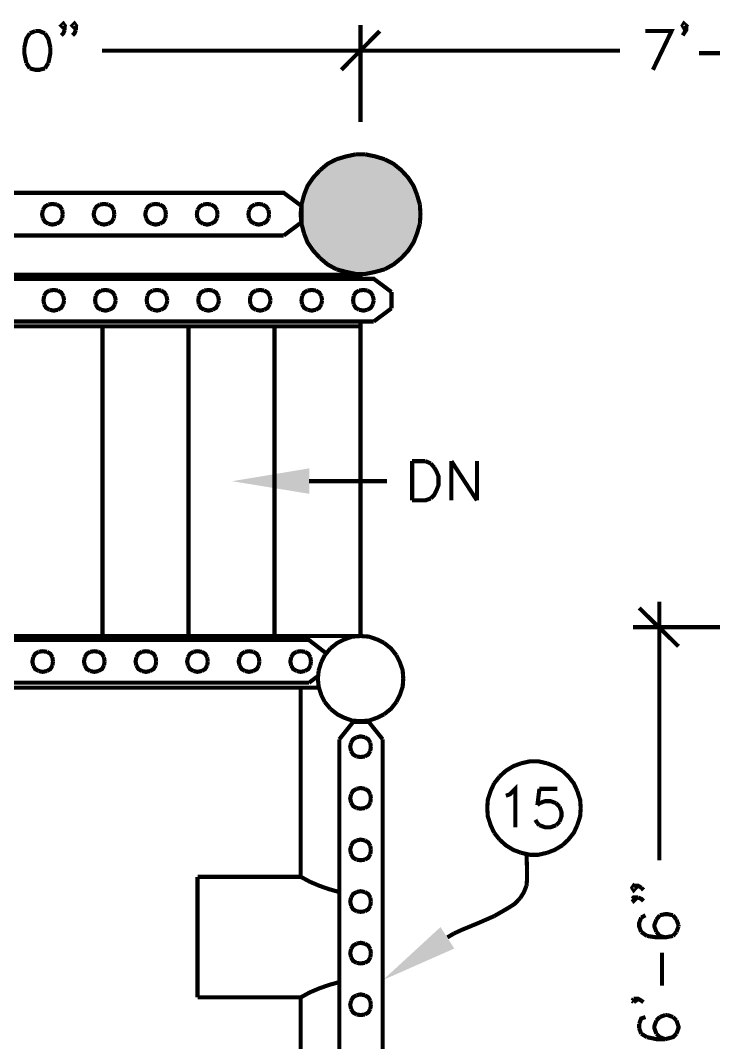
# Model space of a CAD drawing. Header units: millimetres. Extents: x 31 to 857, y 6 to 562.
# Drawn here: x 124.1 to 166.8, y 364.8 to 427.7 of the extents above; entities that cross this region are included whole.
import ezdxf

# ---------------------------------------------------------------- set-up
doc = ezdxf.new("R2010")
doc.units = ezdxf.units.MM
doc.layers.add('H', color=7, linetype='Continuous')
doc.layers.add('P', color=7, linetype='Continuous')

msp = doc.modelspace()

# ---------------------------------------------------------------- hatches: boundary and pattern name
at = {"layer": 'H', "linetype": 'Continuous'}
for points in [[(144.233, 419.4), (144.657, 419.488), (146.015, 419.4), (144.233, 419.4)], [(146.015, 419.4), (144.657, 419.488), (145.45, 419.488), (146.015, 419.4)], [(142.91, 418.765), (143.334, 419.065), (147.285, 418.765), (142.91, 418.765)], [(143.334, 419.065), (143.545, 419.135), (146.808, 419.065), (143.334, 419.065)], [(147.285, 418.765), (143.334, 419.065), (146.808, 419.065), (147.285, 418.765)], [(143.545, 419.135), (143.969, 419.312), (146.685, 419.135), (143.545, 419.135)], [(146.808, 419.065), (143.545, 419.135), (146.685, 419.135), (146.808, 419.065)], [(143.969, 419.312), (144.233, 419.4), (146.173, 419.312), (143.969, 419.312)], [(146.685, 419.135), (143.969, 419.312), (146.173, 419.312), (146.685, 419.135)], [(146.173, 419.312), (144.233, 419.4), (146.015, 419.4), (146.173, 419.312)], [(142.24, 418.165), (142.416, 418.342), (147.902, 418.165), (142.24, 418.165)], [(142.416, 418.342), (142.752, 418.677), (147.779, 418.342), (142.416, 418.342)], [(147.902, 418.165), (142.416, 418.342), (147.779, 418.342), (147.902, 418.165)], [(142.752, 418.677), (142.91, 418.765), (147.408, 418.677), (142.752, 418.677)], [(147.779, 418.342), (142.752, 418.677), (147.408, 418.677), (147.779, 418.342)], [(147.408, 418.677), (142.91, 418.765), (147.285, 418.765), (147.408, 418.677)], [(141.64, 417.16), (141.852, 417.618), (148.555, 417.16), (141.64, 417.16)], [(141.852, 417.618), (141.993, 417.795), (148.29, 417.618), (141.852, 417.618)], [(148.555, 417.16), (141.852, 417.618), (148.29, 417.618), (148.555, 417.16)], [(141.993, 417.795), (142.24, 418.165), (148.202, 417.795), (141.993, 417.795)], [(148.29, 417.618), (141.993, 417.795), (148.202, 417.795), (148.29, 417.618)], [(148.202, 417.795), (142.24, 418.165), (147.902, 418.165), (148.202, 417.795)], [(141.482, 416.472), (141.552, 416.983), (148.713, 416.472), (141.482, 416.472)], [(141.552, 416.983), (141.64, 417.16), (148.59, 416.983), (141.552, 416.983)], [(148.713, 416.472), (141.552, 416.983), (148.59, 416.983), (148.713, 416.472)], [(148.59, 416.983), (141.64, 417.16), (148.555, 417.16), (148.59, 416.983)], [(141.429, 416.313), (141.482, 416.472), (148.766, 416.313), (141.429, 416.313)], [(141.429, 415.802), (141.429, 416.313), (148.802, 415.802), (141.429, 415.802)], [(148.802, 415.802), (141.429, 416.313), (148.766, 416.313), (148.802, 415.802)], [(148.766, 416.313), (141.482, 416.472), (148.713, 416.472), (148.766, 416.313)], [(141.429, 415.29), (141.429, 415.802), (148.766, 415.29), (141.429, 415.29)], [(148.766, 415.29), (141.429, 415.802), (148.802, 415.802), (148.766, 415.29)], [(141.482, 415.131), (141.429, 415.29), (148.713, 415.131), (141.482, 415.131)], [(148.713, 415.131), (141.429, 415.29), (148.766, 415.29), (148.713, 415.131)], [(141.552, 414.62), (141.482, 415.131), (148.59, 414.62), (141.552, 414.62)], [(148.59, 414.62), (141.482, 415.131), (148.713, 415.131), (148.59, 414.62)], [(141.64, 414.443), (141.552, 414.62), (148.555, 414.443), (141.64, 414.443)], [(148.555, 414.443), (141.552, 414.62), (148.59, 414.62), (148.555, 414.443)], [(141.852, 413.985), (141.64, 414.443), (148.29, 413.985), (141.852, 413.985)], [(148.29, 413.985), (141.64, 414.443), (148.555, 414.443), (148.29, 413.985)], [(141.993, 413.808), (141.852, 413.985), (148.202, 413.808), (141.993, 413.808)], [(148.202, 413.808), (141.852, 413.985), (148.29, 413.985), (148.202, 413.808)], [(142.24, 413.42), (141.993, 413.808), (147.902, 413.42), (142.24, 413.42)], [(147.902, 413.42), (141.993, 413.808), (148.202, 413.808), (147.902, 413.42)], [(142.416, 413.262), (142.24, 413.42), (147.779, 413.262), (142.416, 413.262)], [(147.779, 413.262), (142.24, 413.42), (147.902, 413.42), (147.779, 413.262)], [(142.752, 412.926), (142.416, 413.262), (147.408, 412.926), (142.752, 412.926)], [(147.408, 412.926), (142.416, 413.262), (147.779, 413.262), (147.408, 412.926)], [(142.91, 412.785), (142.752, 412.926), (147.285, 412.785), (142.91, 412.785)], [(147.285, 412.785), (142.752, 412.926), (147.408, 412.926), (147.285, 412.785)], [(143.334, 412.538), (142.91, 412.785), (146.808, 412.538), (143.334, 412.538)], [(146.808, 412.538), (142.91, 412.785), (147.285, 412.785), (146.808, 412.538)], [(143.545, 412.45), (143.334, 412.538), (146.685, 412.45), (143.545, 412.45)], [(146.685, 412.45), (143.334, 412.538), (146.808, 412.538), (146.685, 412.45)], [(143.969, 412.238), (143.545, 412.45), (146.173, 412.238), (143.969, 412.238)], [(146.173, 412.238), (143.545, 412.45), (146.685, 412.45), (146.173, 412.238)], [(144.233, 412.203), (143.969, 412.238), (146.015, 412.203), (144.233, 412.203)], [(146.015, 412.203), (143.969, 412.238), (146.173, 412.238), (146.015, 412.203)], [(144.657, 412.115), (144.233, 412.203), (145.45, 412.115), (144.657, 412.115)], [(145.45, 412.115), (144.233, 412.203), (146.015, 412.203), (145.45, 412.115)], [(141.905, 398.604), (137.16, 399.38), (141.905, 400.173), (141.905, 398.604)], [(146.438, 368.688), (149.983, 371.951), (150.83, 370.628), (146.438, 368.688)]]:
    msp.add_hatch(color=256, dxfattribs=at).paths.add_polyline_path(points)

# ---------------------------------------------------------------- linework, layer by layer
at = {"layer": 'P', "const_width": 0.254}
for points in [[(126.859, 427.408), (126.771, 427.284), (126.647, 427.408), (126.771, 427.531), (126.859, 427.408)], [(127.547, 427.408), (127.459, 427.284), (127.335, 427.408), (127.459, 427.531), (127.547, 427.408)], [(165.1, 427.408), (164.959, 427.284), (164.888, 427.408), (164.959, 427.531), (165.1, 427.408)], [(124.707, 426.932), (124.495, 426.597), (124.372, 426.05)], [(125.042, 427.073), (124.707, 426.932)], [(125.642, 426.932), (125.307, 427.073), (125.042, 427.073), (125.042, 427.073)], [(125.977, 426.05), (125.853, 426.597), (125.642, 426.932)], [(126.859, 427.143), (126.771, 426.932), (126.647, 426.808)], [(126.859, 427.408), (126.859, 427.143)], [(127.547, 427.143), (127.459, 426.932), (127.335, 426.808)], [(127.547, 427.408), (127.547, 427.143)], [(143.88, 424.692), (146.244, 427.073)], [(146.244, 427.073), (143.88, 424.692)], [(145.062, 421.481), (145.062, 427.443)], [(145.062, 421.481), (145.062, 427.443)], [(162.595, 427.073), (164.2, 427.073), (163.054, 424.692)], [(164.959, 426.932), (164.888, 426.808)], [(165.1, 427.408), (165.1, 427.143), (164.959, 426.932)], [(124.372, 426.05), (124.372, 425.715), (124.495, 425.115)], [(125.853, 425.115), (125.977, 425.715), (125.977, 426.05)], [(146.685, 425.873), (129.152, 425.873)], [(143.51, 425.873), (161.025, 425.873)], [(165.894, 425.715), (167.922, 425.715)], [(124.495, 425.115), (124.707, 424.78)], [(125.642, 424.78), (125.853, 425.115)], [(124.707, 424.78), (125.042, 424.692), (125.307, 424.692), (125.642, 424.78)], [(144.762, 419.488), (144.18, 419.365), (143.581, 419.188)], [(145.362, 419.488), (144.762, 419.488)], [(146.544, 419.188), (145.962, 419.365), (145.362, 419.488)], [(143.581, 419.188), (143.034, 418.906), (142.575, 418.518)], [(148.537, 417.001), (148.325, 417.548), (147.99, 418.059), (147.567, 418.518), (147.091, 418.906), (146.544, 419.188)], [(142.575, 418.518), (142.152, 418.059), (141.799, 417.548), (141.587, 417.001)], [(105.41, 417.124), (104.352, 416.313), (104.352, 415.308), (105.41, 414.496), (140.335, 414.496), (140.335, 414.496)], [(140.335, 414.496), (141.429, 415.308), (141.429, 416.313), (140.335, 417.124), (105.41, 417.124)], [(141.587, 417.001), (141.429, 416.401), (141.376, 415.802), (141.429, 415.219), (141.587, 414.62)], [(148.713, 416.401), (148.537, 417.001)], [(125.853, 416.401), (125.642, 416.278), (125.518, 416.066)], [(126.365, 416.401), (126.1, 416.437), (125.853, 416.401)], [(126.7, 416.066), (126.577, 416.278), (126.365, 416.401)], [(129.028, 416.401), (128.817, 416.278), (128.693, 416.066)], [(129.54, 416.401), (129.275, 416.437), (129.028, 416.401)], [(129.875, 416.066), (129.752, 416.278), (129.54, 416.401)], [(132.203, 416.401), (131.992, 416.278), (131.868, 416.066)], [(132.715, 416.401), (132.45, 416.437), (132.203, 416.401)], [(133.05, 416.066), (132.927, 416.278), (132.715, 416.401)], [(135.378, 416.401), (135.167, 416.278), (135.026, 416.066)], [(135.872, 416.401), (135.625, 416.437), (135.378, 416.401)], [(136.225, 416.066), (136.084, 416.278), (135.872, 416.401)], [(138.553, 416.401), (138.342, 416.278), (138.201, 416.066)], [(139.047, 416.401), (138.8, 416.437), (138.553, 416.401)], [(139.4, 416.066), (139.259, 416.278), (139.047, 416.401)], [(148.749, 415.802), (148.713, 416.401)], [(125.518, 416.066), (125.465, 415.802), (125.518, 415.555)], [(125.518, 415.555), (125.642, 415.343), (125.853, 415.219)], [(126.365, 415.219), (126.577, 415.343), (126.7, 415.555)], [(126.735, 415.802), (126.7, 416.066)], [(126.7, 415.555), (126.735, 415.802)], [(126.735, 415.802), (126.735, 415.802)], [(128.693, 416.066), (128.64, 415.802), (128.693, 415.555)], [(128.693, 415.555), (128.817, 415.343), (129.028, 415.219)], [(129.54, 415.219), (129.752, 415.343), (129.875, 415.555)], [(129.91, 415.802), (129.875, 416.066)], [(129.875, 415.555), (129.91, 415.802)], [(129.91, 415.802), (129.91, 415.802)], [(131.868, 416.066), (131.815, 415.802), (131.868, 415.555)], [(131.868, 415.555), (131.992, 415.343), (132.203, 415.219)], [(132.715, 415.219), (132.927, 415.343), (133.05, 415.555)], [(133.085, 415.802), (133.05, 416.066)], [(133.05, 415.555), (133.085, 415.802)], [(133.085, 415.802), (133.085, 415.802)], [(135.026, 416.066), (134.99, 415.802), (135.026, 415.555)], [(135.026, 415.555), (135.167, 415.343), (135.378, 415.219)], [(135.872, 415.219), (136.084, 415.343), (136.225, 415.555)], [(136.26, 415.802), (136.225, 416.066)], [(136.225, 415.555), (136.26, 415.802)], [(136.26, 415.802), (136.26, 415.802)], [(138.201, 416.066), (138.165, 415.802), (138.201, 415.555)], [(138.201, 415.555), (138.342, 415.343), (138.553, 415.219)], [(139.047, 415.219), (139.259, 415.343), (139.4, 415.555)], [(139.435, 415.802), (139.4, 416.066)], [(139.4, 415.555), (139.435, 415.802)], [(139.435, 415.802), (139.435, 415.802)], [(148.713, 415.219), (148.749, 415.802)], [(148.749, 415.802), (148.749, 415.802)], [(125.853, 415.219), (126.1, 415.167), (126.365, 415.219)], [(129.028, 415.219), (129.275, 415.167), (129.54, 415.219)], [(132.203, 415.219), (132.45, 415.167), (132.715, 415.219)], [(135.378, 415.219), (135.625, 415.167), (135.872, 415.219)], [(138.553, 415.219), (138.8, 415.167), (139.047, 415.219)], [(148.537, 414.62), (148.713, 415.219)], [(141.587, 414.62), (141.799, 414.073), (142.152, 413.561), (142.575, 413.103)], [(146.544, 412.415), (147.091, 412.715), (147.567, 413.103), (147.99, 413.561), (148.325, 414.073), (148.537, 414.62)], [(142.575, 413.103), (143.034, 412.715), (143.581, 412.415)], [(143.581, 412.415), (144.18, 412.256), (144.762, 412.133), (145.362, 412.133), (145.962, 412.256), (146.544, 412.415)], [(141.376, 412.08), (59.884, 412.08)], [(145.062, 412.08), (85.302, 412.08)], [(146.967, 411.021), (145.874, 411.833), (86.854, 411.833), (85.76, 411.021), (85.76, 410.016), (86.854, 409.205)], [(145.062, 412.08), (145.062, 411.833)], [(126.436, 411.11), (126.189, 411.145), (125.924, 411.11)], [(129.611, 411.11), (129.364, 411.145), (129.099, 411.11)], [(132.786, 411.11), (132.539, 411.145), (132.274, 411.11)], [(135.961, 411.11), (135.714, 411.145), (135.449, 411.11)], [(139.136, 411.11), (138.889, 411.145), (138.624, 411.11)], [(142.311, 411.11), (142.064, 411.145), (141.799, 411.11)], [(145.486, 411.11), (145.239, 411.145), (144.974, 411.11)], [(125.589, 410.774), (125.554, 410.51), (125.589, 410.263)], [(125.924, 411.11), (125.712, 410.986), (125.589, 410.774)], [(126.771, 410.774), (126.647, 410.986), (126.436, 411.11)], [(126.824, 410.51), (126.771, 410.774)], [(126.771, 410.263), (126.824, 410.51)], [(126.824, 410.51), (126.824, 410.51)], [(128.764, 410.774), (128.729, 410.51), (128.764, 410.263)], [(129.099, 411.11), (128.887, 410.986), (128.764, 410.774)], [(129.946, 410.774), (129.822, 410.986), (129.611, 411.11)], [(129.999, 410.51), (129.946, 410.774)], [(129.946, 410.263), (129.999, 410.51)], [(129.999, 410.51), (129.999, 410.51)], [(131.939, 410.774), (131.904, 410.51), (131.939, 410.263)], [(132.274, 411.11), (132.062, 410.986), (131.939, 410.774)], [(133.121, 410.774), (132.997, 410.986), (132.786, 411.11)], [(133.174, 410.51), (133.121, 410.774)], [(133.121, 410.263), (133.174, 410.51)], [(133.174, 410.51), (133.174, 410.51)], [(135.114, 410.774), (135.079, 410.51), (135.114, 410.263)], [(135.449, 411.11), (135.237, 410.986), (135.114, 410.774)], [(136.296, 410.774), (136.172, 410.986), (135.961, 411.11)], [(136.349, 410.51), (136.296, 410.774)], [(136.296, 410.263), (136.349, 410.51)], [(136.349, 410.51), (136.349, 410.51)], [(138.289, 410.774), (138.254, 410.51), (138.289, 410.263)], [(138.624, 411.11), (138.412, 410.986), (138.289, 410.774)], [(139.471, 410.774), (139.347, 410.986), (139.136, 411.11)], [(139.524, 410.51), (139.471, 410.774)], [(139.471, 410.263), (139.524, 410.51)], [(139.524, 410.51), (139.524, 410.51)], [(141.464, 410.774), (141.429, 410.51), (141.464, 410.263)], [(141.799, 411.11), (141.587, 410.986), (141.464, 410.774)], [(142.646, 410.774), (142.522, 410.986), (142.311, 411.11)], [(142.699, 410.51), (142.646, 410.774)], [(142.646, 410.263), (142.699, 410.51)], [(142.699, 410.51), (142.699, 410.51)], [(144.639, 410.774), (144.604, 410.51), (144.639, 410.263)], [(144.974, 411.11), (144.762, 410.986), (144.639, 410.774)], [(145.821, 410.774), (145.697, 410.986), (145.486, 411.11)], [(145.874, 410.51), (145.821, 410.774)], [(145.821, 410.263), (145.874, 410.51)], [(145.874, 410.51), (145.874, 410.51)], [(146.967, 410.016), (146.967, 411.021)], [(125.589, 410.263), (125.712, 410.051), (125.924, 409.928)], [(125.924, 409.928), (126.189, 409.875), (126.436, 409.928)], [(126.436, 409.928), (126.647, 410.051), (126.771, 410.263)], [(128.764, 410.263), (128.887, 410.051), (129.099, 409.928)], [(129.099, 409.928), (129.364, 409.875), (129.611, 409.928)], [(129.611, 409.928), (129.822, 410.051), (129.946, 410.263)], [(131.939, 410.263), (132.062, 410.051), (132.274, 409.928)], [(132.274, 409.928), (132.539, 409.875), (132.786, 409.928)], [(132.786, 409.928), (132.997, 410.051), (133.121, 410.263)], [(135.114, 410.263), (135.237, 410.051), (135.449, 409.928)], [(135.449, 409.928), (135.714, 409.875), (135.961, 409.928)], [(135.961, 409.928), (136.172, 410.051), (136.296, 410.263)], [(138.289, 410.263), (138.412, 410.051), (138.624, 409.928)], [(138.624, 409.928), (138.889, 409.875), (139.136, 409.928)], [(139.136, 409.928), (139.347, 410.051), (139.471, 410.263)], [(141.464, 410.263), (141.587, 410.051), (141.799, 409.928)], [(141.799, 409.928), (142.064, 409.875), (142.311, 409.928)], [(142.311, 409.928), (142.522, 410.051), (142.646, 410.263)], [(144.639, 410.263), (144.762, 410.051), (144.974, 409.928)], [(144.974, 409.928), (145.239, 409.875), (145.486, 409.928)], [(145.486, 409.928), (145.697, 410.051), (145.821, 410.263)], [(145.874, 409.205), (146.967, 410.016)], [(145.062, 408.905), (85.302, 408.905)], [(86.854, 409.205), (145.874, 409.205), (145.874, 409.205)], [(129.187, 408.905), (129.187, 389.855)], [(134.479, 408.905), (134.479, 389.855)], [(139.771, 408.905), (139.771, 389.855)], [(145.062, 409.205), (145.062, 408.905)], [(145.062, 408.905), (145.062, 389.855)], [(148.237, 398.198), (148.237, 400.614)], [(148.237, 400.614), (149.049, 400.614)], [(149.049, 400.614), (149.384, 400.473)], [(149.384, 400.473), (149.595, 400.226)], [(150.654, 398.198), (150.654, 400.614)], [(150.654, 400.614), (152.224, 398.198)], [(152.224, 398.198), (152.224, 400.614)], [(149.595, 400.226), (149.719, 400.015), (149.86, 399.68), (149.86, 399.133), (149.719, 398.78)], [(141.887, 399.38), (146.685, 399.38)], [(149.719, 398.78), (149.595, 398.533), (149.384, 398.321)], [(149.384, 398.321), (149.049, 398.198), (148.237, 398.198), (148.237, 398.198)], [(163.442, 391.971), (163.442, 376.061)], [(164.624, 389.22), (162.207, 391.583)], [(171.697, 390.402), (161.837, 390.402)], [(145.062, 389.855), (85.302, 389.855)], [(146.509, 389.431), (146.085, 389.643), (145.574, 389.819), (145.062, 389.855), (144.551, 389.819), (144.057, 389.643), (143.633, 389.431), (143.21, 389.096)], [(141.887, 386.98), (86.854, 386.98), (85.76, 387.791), (85.76, 388.796), (86.854, 389.608), (141.887, 389.608), (142.946, 388.796)], [(147.267, 388.673), (146.932, 389.096), (146.509, 389.431)], [(124.919, 388.549), (124.866, 388.285), (124.919, 388.038)], [(125.254, 388.885), (125.042, 388.761), (124.919, 388.549)], [(125.765, 388.885), (125.501, 388.92), (125.254, 388.885)], [(126.1, 388.549), (125.977, 388.761), (125.765, 388.885)], [(126.136, 388.285), (126.1, 388.549)], [(128.094, 388.549), (128.041, 388.285), (128.094, 388.038)], [(128.429, 388.885), (128.217, 388.761), (128.094, 388.549)], [(128.94, 388.885), (128.676, 388.92), (128.429, 388.885)], [(129.275, 388.549), (129.152, 388.761), (128.94, 388.885)], [(129.311, 388.285), (129.275, 388.549)], [(131.269, 388.549), (131.216, 388.285), (131.269, 388.038)], [(131.604, 388.885), (131.392, 388.761), (131.269, 388.549)], [(132.115, 388.885), (131.851, 388.92), (131.604, 388.885)], [(132.45, 388.549), (132.327, 388.761), (132.115, 388.885)], [(132.486, 388.285), (132.45, 388.549)], [(134.444, 388.549), (134.391, 388.285), (134.444, 388.038)], [(134.779, 388.885), (134.567, 388.761), (134.444, 388.549)], [(135.29, 388.885), (135.026, 388.92), (134.779, 388.885)], [(135.625, 388.549), (135.502, 388.761), (135.29, 388.885)], [(135.661, 388.285), (135.625, 388.549)], [(137.619, 388.549), (137.566, 388.285), (137.619, 388.038)], [(137.954, 388.885), (137.742, 388.761), (137.619, 388.549)], [(138.465, 388.885), (138.201, 388.92), (137.954, 388.885)], [(138.8, 388.549), (138.677, 388.761), (138.465, 388.885)], [(138.836, 388.285), (138.8, 388.549)], [(140.794, 388.549), (140.741, 388.285), (140.794, 388.038)], [(141.129, 388.885), (140.917, 388.761), (140.794, 388.549)], [(141.64, 388.885), (141.376, 388.92), (141.129, 388.885)], [(141.975, 388.549), (141.852, 388.761), (141.64, 388.885)], [(142.011, 388.285), (141.975, 388.549)], [(142.857, 388.673), (142.646, 388.25)], [(143.21, 389.096), (142.857, 388.673)], [(147.69, 387.227), (147.655, 387.738), (147.479, 388.25), (147.267, 388.673)], [(124.919, 388.038), (125.042, 387.826), (125.254, 387.703)], [(125.765, 387.703), (125.977, 387.826), (126.1, 388.038)], [(126.1, 388.038), (126.136, 388.285)], [(126.136, 388.285), (126.136, 388.285)], [(128.094, 388.038), (128.217, 387.826), (128.429, 387.703)], [(128.94, 387.703), (129.152, 387.826), (129.275, 388.038)], [(129.275, 388.038), (129.311, 388.285)], [(129.311, 388.285), (129.311, 388.285)], [(131.269, 388.038), (131.392, 387.826), (131.604, 387.703)], [(132.115, 387.703), (132.327, 387.826), (132.45, 388.038)], [(132.45, 388.038), (132.486, 388.285)], [(132.486, 388.285), (132.486, 388.285)], [(134.444, 388.038), (134.567, 387.826), (134.779, 387.703)], [(135.29, 387.703), (135.502, 387.826), (135.625, 388.038)], [(135.625, 388.038), (135.661, 388.285)], [(135.661, 388.285), (135.661, 388.285)], [(137.619, 388.038), (137.742, 387.826), (137.954, 387.703)], [(138.465, 387.703), (138.677, 387.826), (138.8, 388.038)], [(138.8, 388.038), (138.836, 388.285)], [(138.836, 388.285), (138.836, 388.285)], [(140.794, 388.038), (140.917, 387.826), (141.129, 387.703)], [(141.64, 387.703), (141.852, 387.826), (141.975, 388.038)], [(141.975, 388.038), (142.011, 388.285)], [(142.011, 388.285), (142.011, 388.285)], [(142.646, 388.25), (142.487, 387.738)], [(125.254, 387.703), (125.501, 387.65), (125.765, 387.703)], [(128.429, 387.703), (128.676, 387.65), (128.94, 387.703)], [(131.604, 387.703), (131.851, 387.65), (132.115, 387.703)], [(134.779, 387.703), (135.026, 387.65), (135.29, 387.703)], [(137.954, 387.703), (138.201, 387.65), (138.465, 387.703)], [(141.129, 387.703), (141.376, 387.65), (141.64, 387.703)], [(142.452, 387.403), (141.887, 386.98)], [(142.487, 387.738), (142.434, 387.227), (142.487, 386.733)], [(142.487, 386.68), (85.302, 386.68)], [(141.376, 375.038), (141.376, 386.68)], [(142.487, 386.733), (142.646, 386.221)], [(147.267, 385.798), (147.479, 386.221), (147.655, 386.733), (147.69, 387.227), (147.69, 387.227)], [(142.646, 386.221), (142.857, 385.798)], [(142.857, 385.798), (143.21, 385.374)], [(143.21, 385.374), (143.633, 385.039), (144.057, 384.828), (144.551, 384.651), (145.062, 384.616), (145.574, 384.651), (146.085, 384.828), (146.509, 385.039)], [(146.509, 385.039), (146.932, 385.374), (147.267, 385.798)], [(144.604, 384.563), (143.757, 383.505)], [(145.574, 384.563), (144.604, 384.563)], [(146.42, 383.505), (145.574, 384.563)], [(143.757, 383.505), (143.757, 353.907), (144.604, 352.813), (145.574, 352.813), (146.42, 353.907)], [(144.815, 383.628), (144.604, 383.505), (144.48, 383.293)], [(145.327, 383.628), (145.062, 383.681), (144.815, 383.628)], [(145.662, 383.293), (145.538, 383.505), (145.327, 383.628)], [(146.42, 353.907), (146.42, 383.505)], [(146.42, 383.505), (146.42, 383.505)], [(144.48, 383.293), (144.427, 383.046), (144.48, 382.782)], [(145.697, 383.046), (145.662, 383.293)], [(145.662, 382.782), (145.697, 383.046)], [(145.697, 383.046), (145.697, 383.046)], [(144.48, 382.782), (144.604, 382.57), (144.815, 382.446)], [(144.815, 382.446), (145.062, 382.411), (145.327, 382.446)], [(145.327, 382.446), (145.538, 382.57), (145.662, 382.782)], [(154.94, 382.023), (154.464, 381.847), (154.005, 381.564), (153.617, 381.212)], [(156.545, 382.023), (155.998, 382.147), (155.487, 382.147), (154.94, 382.023)], [(157.48, 381.564), (157.004, 381.847), (156.545, 382.023)], [(153.617, 381.212), (153.282, 380.788)], [(158.397, 380.33), (158.186, 380.788), (157.85, 381.212), (157.48, 381.564)], [(144.815, 380.453), (144.604, 380.33), (144.48, 380.118)], [(145.327, 380.453), (145.062, 380.506), (144.815, 380.453)], [(145.662, 380.118), (145.538, 380.33), (145.327, 380.453)], [(153.282, 380.788), (153.07, 380.33), (152.894, 379.783), (152.859, 379.271), (152.894, 378.76), (153.07, 378.213), (153.282, 377.754)], [(154.005, 380.03), (154.252, 380.118), (154.587, 380.453), (154.587, 378.09)], [(156.069, 380.453), (155.945, 379.448)], [(157.18, 380.453), (156.069, 380.453)], [(158.609, 379.271), (158.574, 379.783), (158.397, 380.33)], [(144.48, 380.118), (144.427, 379.871), (144.48, 379.607)], [(145.697, 379.871), (145.662, 380.118)], [(145.662, 379.607), (145.697, 379.871)], [(145.697, 379.871), (145.697, 379.871)], [(156.069, 379.571), (156.422, 379.695), (156.757, 379.695), (157.092, 379.571)], [(144.48, 379.607), (144.604, 379.395), (144.815, 379.271)], [(144.815, 379.271), (145.062, 379.236), (145.327, 379.271)], [(145.327, 379.271), (145.538, 379.395), (145.662, 379.607)], [(155.945, 379.448), (156.069, 379.571)], [(157.092, 379.571), (157.304, 379.36)], [(157.304, 379.36), (157.427, 379.024), (157.427, 378.76), (157.304, 378.425)], [(158.397, 378.213), (158.574, 378.76), (158.609, 379.271), (158.609, 379.271)], [(155.945, 378.337), (155.822, 378.548)], [(156.069, 378.213), (155.945, 378.337)], [(157.092, 378.213), (156.757, 378.09), (156.422, 378.09), (156.069, 378.213)], [(157.304, 378.425), (157.092, 378.213)], [(157.48, 376.978), (157.85, 377.331), (158.186, 377.754), (158.397, 378.213)], [(144.815, 377.278), (144.604, 377.155), (144.48, 376.943)], [(145.327, 377.278), (145.062, 377.331), (144.815, 377.278)], [(145.662, 376.943), (145.538, 377.155), (145.327, 377.278)], [(153.282, 377.754), (153.617, 377.331)], [(153.617, 377.331), (154.005, 376.978), (154.464, 376.696), (154.94, 376.52)], [(144.48, 376.943), (144.427, 376.696), (144.48, 376.432)], [(145.697, 376.696), (145.662, 376.943)], [(145.662, 376.432), (145.697, 376.696)], [(145.697, 376.696), (145.697, 376.696)], [(156.545, 376.52), (157.004, 376.696), (157.48, 376.978)], [(144.48, 376.432), (144.604, 376.22), (144.815, 376.096)], [(144.815, 376.096), (145.062, 376.061), (145.327, 376.096)], [(145.327, 376.096), (145.538, 376.22), (145.662, 376.432)], [(154.94, 376.52), (155.487, 376.396), (155.998, 376.396), (156.545, 376.52)], [(155.31, 375.426), (155.275, 376.396)], [(155.275, 374.491), (155.31, 374.915), (155.31, 375.426)], [(135.026, 367.63), (135.026, 375.038)], [(135.043, 375.038), (141.393, 375.038)], [(141.393, 375.038), (141.94, 374.738)], [(141.94, 374.738), (142.522, 374.491), (143.122, 374.28), (143.757, 374.103)], [(144.815, 374.103), (144.604, 373.98), (144.48, 373.768)], [(145.327, 374.103), (145.062, 374.156), (144.815, 374.103)], [(145.662, 373.768), (145.538, 373.98), (145.327, 374.103)], [(154.887, 373.733), (155.099, 374.068), (155.275, 374.491)], [(161.872, 374.491), (161.996, 374.368), (161.872, 374.227), (161.784, 374.368), (161.872, 374.491)], [(161.872, 374.491), (162.137, 374.491), (162.348, 374.368)], [(162.348, 374.368), (162.472, 374.227)], [(144.48, 373.768), (144.427, 373.521), (144.48, 373.257)], [(145.697, 373.521), (145.662, 373.768)], [(145.662, 373.257), (145.697, 373.521)], [(145.697, 373.521), (145.697, 373.521)], [(153.282, 372.622), (153.741, 372.886), (154.164, 373.133), (154.552, 373.38), (154.887, 373.733)], [(161.872, 373.768), (161.996, 373.68), (161.872, 373.556), (161.784, 373.68)], [(161.784, 373.68), (161.872, 373.768), (162.137, 373.768)], [(162.137, 373.768), (162.348, 373.68), (162.472, 373.556)], [(144.48, 373.257), (144.604, 373.045), (144.815, 372.921)], [(144.815, 372.921), (145.062, 372.886), (145.327, 372.921)], [(145.327, 372.921), (145.538, 373.045), (145.662, 373.257)], [(151.289, 371.775), (152.312, 372.198)], [(152.312, 372.198), (153.282, 372.622)], [(162.331, 372.533), (162.207, 372.198), (162.207, 371.987), (162.331, 371.651)], [(162.595, 372.674), (162.331, 372.533)], [(163.266, 372.41), (163.142, 372.075), (163.142, 371.987), (163.266, 371.651)], [(163.477, 372.674), (163.266, 372.41)], [(164.289, 372.674), (163.953, 372.745), (163.812, 372.745), (163.477, 372.674)], [(164.5, 372.41), (164.289, 372.674)], [(164.624, 372.075), (164.5, 372.41)], [(150.407, 371.316), (150.83, 371.563)], [(150.83, 371.563), (151.289, 371.775)], [(162.331, 371.651), (162.683, 371.404)], [(163.266, 371.651), (163.477, 371.404)], [(164.289, 371.404), (164.5, 371.651)], [(164.5, 371.651), (164.624, 371.987)], [(164.624, 371.987), (164.624, 372.075)], [(144.815, 370.928), (144.604, 370.805), (144.48, 370.593)], [(145.327, 370.928), (145.062, 370.981), (144.815, 370.928)], [(145.662, 370.593), (145.538, 370.805), (145.327, 370.928)], [(162.683, 371.404), (163.266, 371.316), (163.812, 371.316), (164.289, 371.404)], [(163.477, 371.404), (163.812, 371.316)], [(144.48, 370.593), (144.427, 370.346), (144.48, 370.082)], [(145.697, 370.346), (145.662, 370.593)], [(145.662, 370.082), (145.697, 370.346)], [(145.697, 370.346), (145.697, 370.346)], [(163.618, 368.353), (163.618, 370.381)], [(144.48, 370.082), (144.604, 369.87), (144.815, 369.746)], [(144.815, 369.746), (145.062, 369.711), (145.327, 369.746)], [(145.327, 369.746), (145.538, 369.87), (145.662, 370.082)], [(143.757, 368.565), (143.122, 368.388), (142.522, 368.177), (141.94, 367.93), (141.393, 367.63)], [(144.815, 367.753), (144.604, 367.63), (144.48, 367.418)], [(145.327, 367.753), (145.062, 367.806), (144.815, 367.753)], [(145.662, 367.418), (145.538, 367.63), (145.327, 367.753)], [(135.043, 367.63), (141.393, 367.63)], [(141.376, 330.588), (141.376, 367.63)], [(144.48, 367.418), (144.427, 367.171), (144.48, 366.907)], [(145.697, 367.171), (145.662, 367.418)], [(145.662, 366.907), (145.697, 367.171)], [(145.697, 367.171), (145.697, 367.171)], [(161.784, 367.418), (161.872, 367.542)], [(161.872, 367.33), (161.784, 367.418)], [(161.872, 367.542), (161.996, 367.418), (161.872, 367.33)], [(161.872, 367.542), (162.137, 367.542), (162.348, 367.418)], [(162.348, 367.418), (162.472, 367.33)], [(144.48, 366.907), (144.604, 366.695), (144.815, 366.571)], [(144.815, 366.571), (145.062, 366.536), (145.327, 366.571)], [(145.327, 366.571), (145.538, 366.695), (145.662, 366.907)], [(163.812, 366.536), (163.477, 366.413)], [(163.953, 366.536), (163.812, 366.536)], [(164.289, 366.413), (163.953, 366.536)], [(162.595, 366.413), (162.331, 366.324), (162.207, 365.989)], [(162.207, 365.989), (162.207, 365.725)], [(163.266, 366.201), (163.142, 365.848), (163.142, 365.725), (163.266, 365.39)], [(163.477, 366.413), (163.266, 366.201)], [(164.5, 366.201), (164.289, 366.413)], [(164.5, 365.39), (164.624, 365.725), (164.624, 365.848), (164.5, 366.201)], [(162.207, 365.725), (162.331, 365.39)], [(162.331, 365.39), (162.683, 365.178)], [(163.266, 365.39), (163.477, 365.178)], [(163.812, 365.054), (164.289, 365.178), (164.5, 365.39)], [(162.683, 365.178), (163.266, 365.054), (163.812, 365.054)], [(163.477, 365.178), (163.812, 365.054)]]:
    msp.add_lwpolyline(points, dxfattribs=at)

doc.saveas('drawing.dxf')
